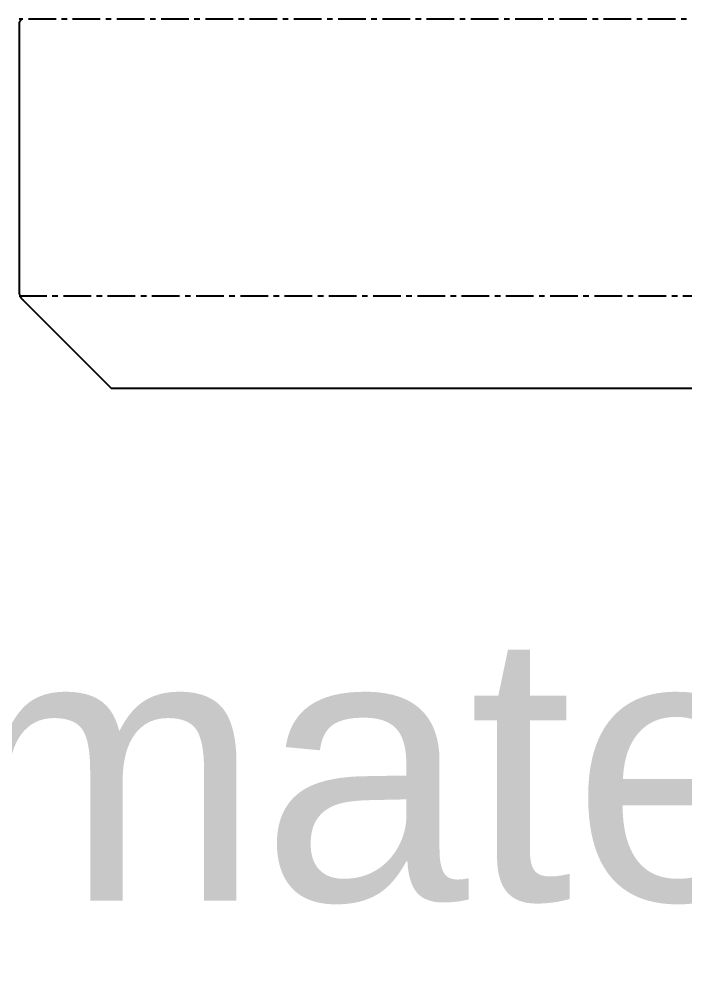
# Model space of a CAD drawing. Header units: millimetres. Extents: x -180 to 2481, y -290 to 1167.
# Drawn here: x 1123 to 1484, y -290 to 228 of the extents above; entities that cross this region are included whole.
import ezdxf

# ---------------------------------------------------------------- set-up
doc = ezdxf.new("R2010")
doc.units = ezdxf.units.MM
doc.linetypes.add('AXES', pattern=[24, 15, -3, 3, -3])
doc.styles.get("Standard").update_dxf_attribs({"font": 'arial.ttf'})

# ---------------------------------------------------------------- blocks, each defined once
blk = doc.blocks.new('~CargoChairKiosk LasercuttingBaseFrame')
at = {"color": 1, "linetype": 'AXES'}
for p, q in [((700.326838, -650.08171), (200.326838, -650.08171)), ((200.326838, -800.245129), (700.326838, -800.245129))]:
    blk.add_line(p, q, dxfattribs=at)
at = {"color": 7, "ltscale": 0.001167}
blk.add_line((200.327967, -652.116754), (200.326838, -652.163419), dxfattribs=at)
at = {"color": 7}
for p, q in [((200.326838, -652.163419), (200.326838, -798.163419)), ((202.326838, -802.326838), (250.326838, -850.326838)), ((250.326838, -850.326838), (650.326838, -850.326838))]:
    blk.add_line(p, q, dxfattribs=at)
at = {"color": 7, "ltscale": 0.001575}
blk.add_line((200.333054, -652.053959), (200.327967, -652.116754), dxfattribs=at)
at = {"color": 7, "ltscale": 0.001611}
blk.add_line((200.342393, -651.990183), (200.333054, -652.053959), dxfattribs=at)
at = {"color": 7, "ltscale": 0.001667}
blk.add_line((200.356238, -651.924952), (200.342393, -651.990183), dxfattribs=at)
at = {"color": 7, "ltscale": 0.001744}
blk.add_line((200.374938, -651.85775), (200.356238, -651.924952), dxfattribs=at)
at = {"color": 7, "ltscale": 0.001842}
blk.add_line((200.398922, -651.788084), (200.374938, -651.85775), dxfattribs=at)
at = {"color": 7, "ltscale": 0.001868}
blk.add_line((200.42717, -651.71892), (200.398922, -651.788084), dxfattribs=at)
at = {"color": 7, "ltscale": 0.001989}
blk.add_line((200.461031, -651.646909), (200.42717, -651.71892), dxfattribs=at)
at = {"color": 7, "ltscale": 0.002137}
blk.add_line((200.501109, -651.571394), (200.461031, -651.646909), dxfattribs=at)
at = {"color": 7, "ltscale": 0.002317}
blk.add_line((200.54817, -651.491572), (200.501109, -651.571394), dxfattribs=at)
at = {"color": 7, "ltscale": 0.002534}
blk.add_line((200.603201, -651.406429), (200.54817, -651.491572), dxfattribs=at)
at = {"color": 7, "ltscale": 0.002801}
blk.add_line((200.667485, -651.314668), (200.603201, -651.406429), dxfattribs=at)
at = {"color": 7, "ltscale": 0.003127}
blk.add_line((200.742639, -651.214696), (200.667485, -651.314668), dxfattribs=at)
at = {"color": 7, "ltscale": 0.003541}
blk.add_line((200.831074, -651.104056), (200.742639, -651.214696), dxfattribs=at)
at = {"color": 7, "ltscale": 0.004088}
blk.add_line((200.936433, -650.978985), (200.831074, -651.104056), dxfattribs=at)
at = {"color": 7, "ltscale": 0.004832}
blk.add_line((201.064106, -650.833875), (200.936433, -650.978985), dxfattribs=at)
at = {"color": 7, "ltscale": 0.006507}
blk.add_line((201.239361, -650.641457), (201.064106, -650.833875), dxfattribs=at)
at = {"color": 7, "ltscale": 0.016766}
blk.add_line((201.695503, -650.149809), (201.239361, -650.641457), dxfattribs=at)
at = {"color": 7, "ltscale": 0.0057}
blk.add_line((201.8487, -649.980948), (201.695503, -650.149809), dxfattribs=at)
at = {"color": 7, "ltscale": 0.003176}
blk.add_line((200.326838, -798.163419), (200.328874, -798.290442), dxfattribs=at)
at = {"color": 7, "ltscale": 0.003263}
blk.add_line((200.328874, -798.290442), (200.334945, -798.420837), dxfattribs=at)
at = {"color": 7, "ltscale": 0.003392}
blk.add_line((200.334945, -798.420837), (200.345175, -798.556134), dxfattribs=at)
at = {"color": 7, "ltscale": 0.00351}
blk.add_line((200.345175, -798.556134), (200.359659, -798.695796), dxfattribs=at)
at = {"color": 7, "ltscale": 0.003617}
blk.add_line((200.359659, -798.695796), (200.378465, -798.839264), dxfattribs=at)
at = {"color": 7, "ltscale": 0.003713}
blk.add_line((200.378465, -798.839264), (200.401636, -798.985954), dxfattribs=at)
at = {"color": 7, "ltscale": 0.003796}
blk.add_line((200.401636, -798.985954), (200.429187, -799.135264), dxfattribs=at)
at = {"color": 7, "ltscale": 0.003866}
blk.add_line((200.429187, -799.135264), (200.461111, -799.286584), dxfattribs=at)
at = {"color": 7, "ltscale": 0.003924}
blk.add_line((200.461111, -799.286584), (200.497373, -799.439289), dxfattribs=at)
at = {"color": 7, "ltscale": 0.003968}
blk.add_line((200.497373, -799.439289), (200.537909, -799.592739), dxfattribs=at)
at = {"color": 7, "ltscale": 0.003998}
blk.add_line((200.537909, -799.592739), (200.582621, -799.746273), dxfattribs=at)
at = {"color": 7, "ltscale": 0.004013}
for p, q in [((200.582621, -799.746273), (200.631373, -799.899208)), ((200.631373, -799.899208), (200.683987, -800.050849))]:
    blk.add_line(p, q, dxfattribs=at)
at = {"color": 7, "ltscale": 0.003997}
blk.add_line((200.683987, -800.050849), (200.740243, -800.200504), dxfattribs=at)
at = {"color": 7, "ltscale": 0.003966}
blk.add_line((200.740243, -800.200504), (200.799884, -800.347506), dxfattribs=at)
at = {"color": 7, "ltscale": 0.003922}
blk.add_line((200.799884, -800.347506), (200.862637, -800.491268), dxfattribs=at)
at = {"color": 7, "ltscale": 0.00387}
blk.add_line((200.862637, -800.491268), (200.928308, -800.631461), dxfattribs=at)
at = {"color": 7, "ltscale": 0.003814}
blk.add_line((200.928308, -800.631461), (200.996715, -800.767822), dxfattribs=at)
at = {"color": 7, "ltscale": 0.003753}
blk.add_line((200.996715, -800.767822), (201.06767, -800.900109), dxfattribs=at)
at = {"color": 7, "ltscale": 0.003688}
blk.add_line((201.06767, -800.900109), (201.140992, -801.028123), dxfattribs=at)
at = {"color": 7, "ltscale": 0.003621}
blk.add_line((201.140992, -801.028123), (201.216511, -801.151708), dxfattribs=at)
at = {"color": 7, "ltscale": 0.003552}
blk.add_line((201.216511, -801.151708), (201.294066, -801.270744), dxfattribs=at)
at = {"color": 7, "ltscale": 0.003482}
blk.add_line((201.294066, -801.270744), (201.373506, -801.385147), dxfattribs=at)
at = {"color": 7, "ltscale": 0.003412}
blk.add_line((201.373506, -801.385147), (201.454692, -801.494858), dxfattribs=at)
at = {"color": 7, "ltscale": 0.003343}
blk.add_line((201.454692, -801.494858), (201.537497, -801.599849), dxfattribs=at)
at = {"color": 7, "ltscale": 0.003275}
blk.add_line((201.537497, -801.599849), (201.621805, -801.700108), dxfattribs=at)
at = {"color": 7, "ltscale": 0.003209}
blk.add_line((201.621805, -801.700108), (201.707509, -801.795645), dxfattribs=at)
at = {"color": 7, "ltscale": 0.003145}
blk.add_line((201.707509, -801.795645), (201.794517, -801.886484), dxfattribs=at)
at = {"color": 7, "ltscale": 0.003083}
blk.add_line((201.794517, -801.886484), (201.882744, -801.972663), dxfattribs=at)
at = {"color": 7, "ltscale": 0.003025}
blk.add_line((201.882744, -801.972663), (201.97212, -802.054228), dxfattribs=at)
at = {"color": 7, "ltscale": 0.00297}
blk.add_line((201.97212, -802.054228), (202.062581, -802.131234), dxfattribs=at)
at = {"color": 7, "ltscale": 0.002919}
blk.add_line((202.062581, -802.131234), (202.154076, -802.203742), dxfattribs=at)
at = {"color": 7, "ltscale": 0.002871}
blk.add_line((202.154076, -802.203742), (202.246564, -802.271814), dxfattribs=at)
at = {"color": 7, "ltscale": 0.002433}
blk.add_line((202.246564, -802.271814), (202.326838, -802.326838), dxfattribs=at)

msp = doc.modelspace()

# ---------------------------------------------------------------- block references
msp.add_blockref('~CargoChairKiosk LasercuttingBaseFrame', (922.65, 878.42))

# ---------------------------------------------------------------- texts
at = {"insert": (-196.49, -105.08), "char_height": 144.9102, "attachment_point": 1}
msp.add_mtext_dynamic_manual_height_columns('MS 2mm with material QTYx2', width=3160.3982, gutter_width=12.5, heights=[0], dxfattribs=at)

doc.saveas('drawing.dxf')
